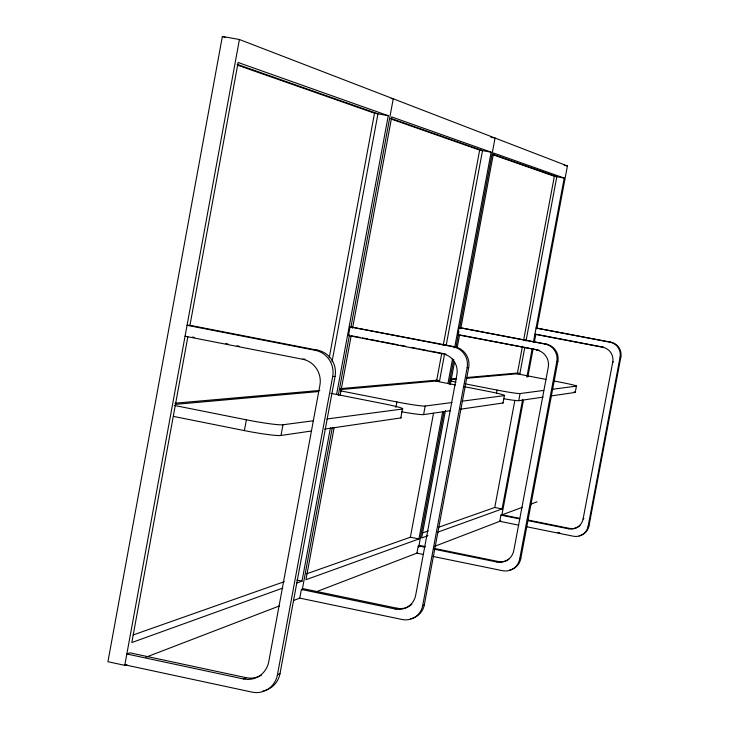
<?xml version="1.0" encoding="UTF-8"?>
<svg xmlns="http://www.w3.org/2000/svg" width="729" height="729" viewBox="0 0 729 729"><rect width="100%" height="100%" fill="white"/><g stroke="black" fill="none" stroke-linecap="round" stroke-linejoin="round"><path stroke-width="1.09" d="M536.836 328.916L567.426 165.939L239.422 39.503L222.363 36.45L107.928 661.722L124.759 665.331L126.873 664.52M124.759 665.331L239.422 39.503M187.845 336.834L131.821 642.541L282.734 588.093M189.895 325.635L238.119 62.484L388.256 115.701L336.625 394.298M173.447 416.396L244.388 430.602L246.375 419.813A30.554 2.214 10.3 0 0 282.961 424.77L313.397 420.761M244.388 430.602A30.554 2.324 10.3 0 0 280.984 435.468L282.961 424.77M329.235 357.766L374.515 113.205L237.217 65.063M332.032 361.784L377.941 113.824L237.189 64.343M124.85 664.83L252.015 692.113A22.362 21.66 71.8 0 0 277.43 674.844L332.679 376.529A22.399 21.879 86.7 0 0 315.229 350.303L187.061 325.298L189.959 325.316L317.68 350.23A22.317 21.806 86.7 0 1 335.076 376.364L280.009 673.614A22.28 21.588 71.8 0 1 266.75 689.853M296.648 583.072L302.006 581.15L330.41 427.859M301.387 589.451L299.783 598.117L402.226 619.513A17.842 17.432 69.9 0 0 422.665 605.662L424.314 604.87L468.674 367.58A17.806 17.523 86.5 0 0 454.696 346.74L350.057 326.838L348.435 335.568L442.959 353.902A17.751 17.46 86 0 1 456.883 374.679L415.676 595.247A17.733 17.332 70.8 0 1 395.364 609.034L301.387 589.451L303.364 588.722L397.086 608.232A17.678 17.277 70.7 0 0 411.858 604.286M302.225 589.907L332.287 427.695M338.302 395.255L349.501 334.839M350.95 327.011L393.241 98.798L391.136 98.415M334.128 427.695L305.952 579.719L418.92 538.968L442.713 411.521M340.142 395.273L351.123 336.033M352.572 328.205L391.728 116.932L491.136 152.17L454.614 347.806M395.902 407.347L396.904 401.952A24.412 1.422 10.5 0 0 425.189 406.044L451.962 402.517M324.651 429.08L400.795 417.936L402.454 409.033A25.387 1.54 10.5 0 0 382.998 403.611L330.838 393.314M401.597 411.767A24.403 1.494 10.5 0 0 423.595 414.601L425.189 406.044M340.643 388.621L436.735 380.155L441.738 353.346M443.196 345.528L479.655 150.074L390.899 118.945M306.517 573.841L410.381 537.218L433.536 413.133M340.634 389.568L439.587 380.711L444.59 353.902M446.257 344.963L482.525 150.593L391.054 118.435M447.934 383.572L452.527 358.978M425.153 546.55L419.631 545.42L418.255 545.93L416.915 553.138L423.585 554.514M539.588 350.449A14.708 14.544 85.7 0 0 537.747 349.966L457.684 334.784L459.033 327.531L546.221 344.07A14.79 14.635 86.4 0 1 557.876 361.374L520.788 558.605A14.78 14.534 67.6 0 1 509.434 570.16M418.646 547.288L443.906 411.985M449.128 384.037L453.72 359.433M456.017 347.132L458.942 331.485M459.562 328.123L495.055 138.036L490.89 137.28M445.474 410.409L421.654 537.984L428.005 535.687M450.285 384.666L454.459 362.286M457.174 347.733L459.48 335.431M460.728 328.715L493.542 153.017L564.21 178.067L533.364 342.393M422.665 605.662L467.152 367.689A17.851 17.578 86.6 0 0 453.137 346.785L350.057 326.838M496.485 393.15L497.06 390.079A20.348 0.993 10.6 0 0 520.087 393.542L543.752 390.425M460.509 409.206L503.01 402.991L504.395 395.61A21.013 1.057 10.6 0 0 487.455 391.218L464.282 386.68M466.542 377.531L517.444 373.048L522.474 346.211M523.522 340.625L554.359 176.263L492.74 154.657M438.931 527.158L494.763 507.475L514.865 400.312M466.378 378.315L519.895 373.521L524.725 347.806M525.983 341.099L556.819 176.71L493.551 154.466M503.566 398.708A20.339 1.039 10.6 0 0 518.747 400.686L520.087 393.542M519.64 518.337L501.953 514.765L500.941 515.139L499.784 521.317L518.756 525.162M437.528 532.252L502.099 508.951L522.666 399.401M526.867 377.048L532.106 349.1M501.834 515.348L523.422 400.367M527.823 376.92L533.063 349.018M534.321 342.32L535.788 334.502M432.488 556.336L502.573 570.707A14.817 14.571 67.7 0 0 519.649 559.152L556.828 361.447A14.826 14.671 86.4 0 0 545.137 344.097L459.033 327.531M550.878 395.984L575.245 392.421L576.429 386.124A17.943 0.775 10.7 0 0 561.476 382.433L553.685 380.921M527.532 520.515L568.529 528.798A12.612 12.448 65.9 0 0 583.118 518.93L612.743 362.021A12.612 12.521 85.3 0 0 602.765 347.259L534.895 334.237M526.575 526.739L573.45 536.234A12.685 12.521 64.9 0 0 588.13 526.311L620.097 357.055A12.694 12.603 86.1 0 0 610.064 342.202L536.061 328.023L610.847 342.183A12.666 12.575 86.1 0 1 620.862 357L588.968 525.91A12.657 12.493 64.8 0 1 579.2 535.824M277.43 674.844L280.009 673.614M519.649 559.152L520.788 558.605M588.13 526.311L588.968 525.91M246.183 677.697L129.935 652.838L126.837 653.995L243.486 678.945L246.183 677.697A22.143 21.46 72.6 0 0 259.032 676.375M395.364 609.034L397.086 608.232M433.755 549.101L496.841 562.013L498.025 561.458A14.698 14.443 68.5 0 0 508.878 559.307M568.529 528.798L569.404 528.388A12.584 12.42 65.9 0 0 580.02 525.536M583.118 518.93L583.965 518.547M145.964 657.194L279.572 605.881M293.35 600.587L299.719 598.144M316.705 591.62L417.599 552.874M434.448 546.404L500.787 520.934M501.488 515.057L522.411 507.266M530.776 504.14L537.054 501.807M133.17 634.95L284.301 581.669M422.82 532.835L428.187 530.949M280.984 435.468L311.219 431.039M423.595 414.601L450.44 410.673M518.747 400.686L543.123 397.123M326.92 418.975L402.454 409.033M462.004 401.196L504.395 395.61M552.764 389.24L576.429 386.124M174.905 403.21L319.84 390.452M450.695 378.925L456.354 378.424M175.489 404.358L318.591 391.546M450.64 379.727L456.254 379.217M612.743 362.021L613.517 361.958M467.152 367.689L468.674 367.58M556.828 361.447L557.876 361.374M620.097 357.055L620.862 357M332.679 376.529L335.076 376.364M602.765 347.259L603.566 347.232L535.833 334.228M185.057 336.224L302.562 359.224L305.059 359.124M315.229 350.303L317.68 350.23M453.137 346.785L454.696 346.74M545.137 344.097L546.221 344.07M610.064 342.202L610.847 342.183M457.684 334.784L458.96 334.775M374.515 113.205L388.256 115.701M564.146 165.337L567.426 165.939M479.655 150.074L491.136 152.17M554.359 176.263L564.21 178.067M460.072 334.994L537.747 349.966M351.396 335.768L360.272 337.491M362.486 337.919L368.036 338.994M370.25 339.422L379.126 341.145M381.34 341.573L397.979 344.799M400.194 345.227L405.734 346.302M411.284 347.378L416.824 348.462M419.047 348.89L427.914 350.613M430.137 351.041L443.442 353.62M517.444 373.048L519.895 373.521M516.97 373.786L545.903 379.408M450.568 380.994L456.099 382.069M464.956 383.8L497.06 390.079M436.735 380.155L439.587 380.711M435.587 381.076L455.452 384.958M192.42 337.08L194.652 337.509M225.881 343.623L228.104 344.061M237.025 345.81L239.258 346.248M340.534 390.844L396.904 401.952M174.304 405.424L246.375 419.813M494.763 507.475L502.099 508.951M527.377 519.905L569.404 528.388M500.941 515.139L519.777 518.948M557.603 532.425L559.836 532.881M410.381 537.218L418.92 538.968M433.983 548.354L498.025 561.458M418.255 545.93L424.898 547.288M296.903 580.084L302.006 581.15M222.363 36.45L225.543 37.662M574.124 391.792A17.943 0.811 10.7 0 1 575.245 392.421M502.737 402.499A21.013 1.112 10.6 0 1 503.01 402.991M400.795 417.298A25.387 1.613 10.5 0 1 400.795 417.936M536.644 350.011A14.735 14.571 85.7 0 1 548.263 367.261L513.817 550.513A14.735 14.48 68.6 0 1 496.841 562.013M444.553 353.838A17.696 17.414 86 0 1 446.03 354.194M424.314 604.87A17.788 17.387 69.9 0 1 410.728 618.73M265.866 690.181A22.28 21.588 71.8 0 1 263.133 690.901M261.52 675.063A22.143 21.46 72.6 0 1 259.879 675.974M302.562 359.224A22.262 21.724 86.2 0 1 319.894 385.295L268.737 661.768A22.225 21.533 72.6 0 1 243.486 678.945"/></g></svg>
